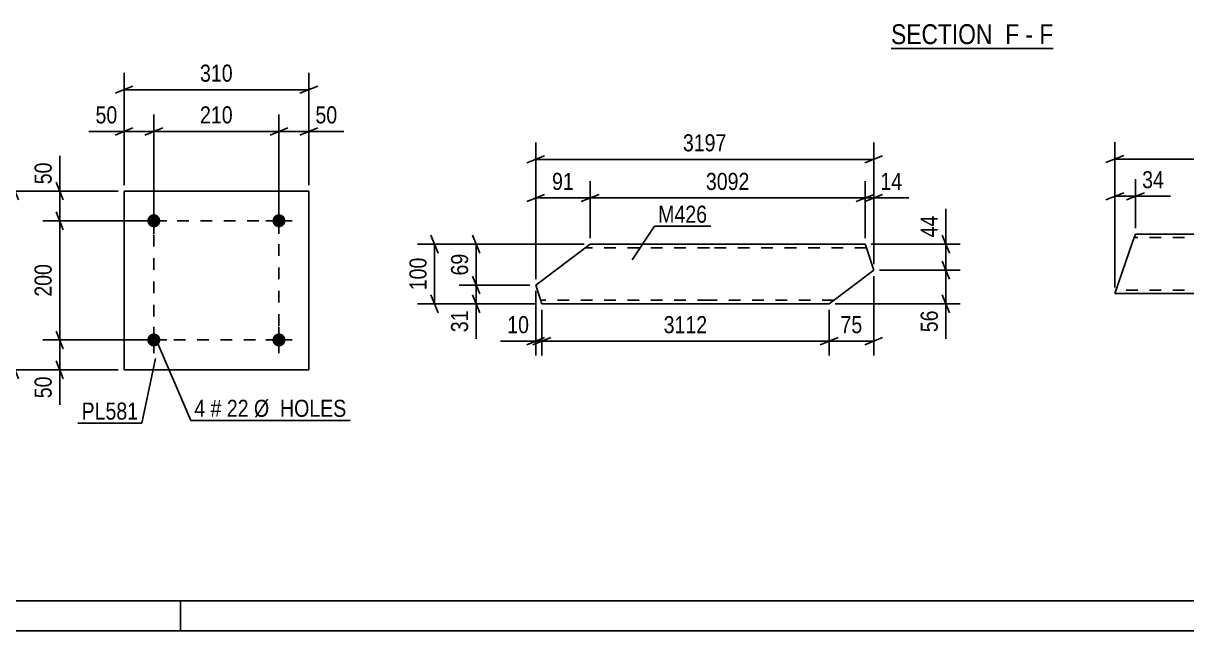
# Model space of a CAD drawing. Header units: millimetres. Extents: x 0 to 841, y 0 to 594.
# Drawn here: x 184.6 to 379.9, y 0 to 102 of the extents above; entities that cross this region are included whole.
import ezdxf

# ---------------------------------------------------------------- set-up
doc = ezdxf.new("R2010")
doc.units = ezdxf.units.MM
doc.linetypes.add('DXK_LINE_DOT2', pattern=[3.9198, 1.9599, -1.9599])
doc.styles.add('Arial Narrow', font='ARIALN.TTF', dxfattribs={"height": 0.2})

# ---------------------------------------------------------------- blocks, each defined once
blk = doc.blocks.new('Unknown-122573578-1135 - 10973')
at = {"color": 5, "linetype": 'Continuous'}
for p, q in [((5, 5), (836, 5)), ((211, 0), (211, 5)), ((0, 0), (841, 0))]:
    blk.add_line(p, q, dxfattribs=at)
blk = doc.blocks.new('Unknown-122573578-17 - 5373')
at = {"color": 6, "linetype": 'Continuous'}
blk.add_line((330.28, 97.7), (357.5, 97.7), dxfattribs=at)
at = {"color": 0, "linetype": 'Continuous'}
for points in [[(348.39, 98.45), (348.39, 101.95), (330.28, 101.95), (330.28, 98.45)], [(351.78, 98.45), (351.78, 101.95), (349.44, 101.95), (349.44, 98.45)], [(354.11, 98.45), (354.11, 101.95), (352.83, 101.95), (352.83, 98.45)], [(357.5, 98.45), (357.5, 101.95), (355.16, 101.95), (355.16, 98.45)]]:
    blk.add_wipeout(points, dxfattribs=at)
at = {"color": 7, "linetype": 'Continuous', "style": 'Arial Narrow'}
for s, p in [('SECTION ', (330.28, 98.45)), ('F', (349.44, 98.45)), ('F', (355.16, 98.45)), ('-', (352.83, 98.45))]:
    blk.add_text(s, height=3.34, dxfattribs=at).set_placement(p)
blk = doc.blocks.new('Part-122573578-6788 - 6782')
at = {"color": 2, "linetype": 'Continuous'}
for p, q in [((371.29, 66.58), (370.88, 65.38)), ((391.29, 66.58), (371.29, 66.58)), ((414.83, 66.58), (391.39, 66.58)), ((414.8, 66.49), (414.42, 65.38)), ((414.8, 66.49), (414.83, 66.58)), ((370.88, 65.38), (367.85, 56.58)), ((411.39, 56.58), (414.42, 65.38)), ((391.29, 56.58), (367.85, 56.58)), ((411.39, 56.58), (391.39, 56.58))]:
    blk.add_line(p, q, dxfattribs=at)
at = {"color": 7, "linetype": 'DXK_LINE_DOT2'}
for p, q in [((391.29, 65.98), (371.08, 65.98)), ((414.63, 65.98), (391.39, 65.98)), ((414.42, 65.38), (414.71, 66.23)), ((391.29, 57.18), (368.06, 57.18)), ((411.6, 57.18), (391.39, 57.18))]:
    blk.add_line(p, q, dxfattribs=at)
blk = doc.blocks.new('Part-122573578-6518 - 6512')
at = {"color": 2, "linetype": 'Continuous'}
for p, q in [((279.78, 64.88), (270.64, 58.02)), ((299.78, 64.88), (279.78, 64.88)), ((325.94, 64.88), (299.88, 64.88)), ((325.94, 64.88), (325.97, 64.79)), ((325.97, 64.79), (327.36, 60.5)), ((319.88, 54.88), (327.36, 60.5)), ((271.27, 56.08), (270.64, 58.02)), ((271.54, 55.23), (271.27, 56.08)), ((271.63, 54.97), (271.54, 55.23)), ((271.66, 54.88), (271.63, 54.97)), ((299.78, 54.88), (271.66, 54.88)), ((319.88, 54.88), (299.88, 54.88))]:
    blk.add_line(p, q, dxfattribs=at)
at = {"color": 7, "linetype": 'DXK_LINE_DOT2'}
for p, q in [((299.78, 64.28), (278.98, 64.28)), ((326.14, 64.28), (299.88, 64.28)), ((271.42, 55.62), (271.27, 56.08)), ((271.54, 55.23), (271.45, 55.53)), ((299.78, 55.48), (271.46, 55.48)), ((320.68, 55.48), (299.88, 55.48))]:
    blk.add_line(p, q, dxfattribs=at)
blk = doc.blocks.new('Part-122573578-1944 - 1928')
at = {"color": 2, "linetype": 'Continuous'}
for p, q in [((201.55, 43.8), (201.55, 73.8)), ((201.55, 73.8), (201.55, 73.8)), ((201.55, 73.8), (232.55, 73.8)), ((232.55, 73.8), (232.55, 43.8)), ((201.55, 43.8), (201.55, 43.8)), ((232.55, 43.8), (201.55, 43.8))]:
    blk.add_line(p, q, dxfattribs=at)
at = {"color": 7, "linetype": 'DXK_LINE_DOT2'}
for p, q in [((201.55, 73.8), (201.55, 43.8)), ((201.55, 73.8), (201.55, 73.8)), ((232.55, 43.8), (232.55, 73.8)), ((201.55, 43.8), (201.55, 43.8))]:
    blk.add_line(p, q, dxfattribs=at)
blk = doc.blocks.new('Bolt-122573578-1977 - 1928')
at = {"linetype": 'Continuous'}
for points in [[(205.45, 48.8), (205.47, 49.03), (205.54, 49.25), (205.66, 49.45), (205.81, 49.62), (206, 49.76), (206.21, 49.85), (206.43, 49.9), (206.66, 49.9), (206.89, 49.85), (207.1, 49.76), (207.28, 49.62), (207.44, 49.45), (207.55, 49.25), (207.62, 49.03), (207.65, 48.8), (207.62, 48.58), (207.55, 48.36), (207.44, 48.16), (207.28, 47.99), (207.1, 47.85), (206.89, 47.76), (206.66, 47.71), (206.43, 47.71), (206.21, 47.76), (206, 47.85), (205.81, 47.99), (205.66, 48.16), (205.54, 48.36), (205.47, 48.58)], [(226.45, 48.8), (226.47, 49.03), (226.54, 49.25), (226.66, 49.45), (226.81, 49.62), (227, 49.76), (227.21, 49.85), (227.43, 49.9), (227.66, 49.9), (227.89, 49.85), (228.1, 49.76), (228.28, 49.62), (228.44, 49.45), (228.55, 49.25), (228.62, 49.03), (228.65, 48.8), (228.62, 48.58), (228.55, 48.36), (228.44, 48.16), (228.28, 47.99), (228.1, 47.85), (227.89, 47.76), (227.66, 47.71), (227.43, 47.71), (227.21, 47.76), (227, 47.85), (226.81, 47.99), (226.66, 48.16), (226.54, 48.36), (226.47, 48.58)]]:
    blk.add_hatch(color=1, dxfattribs=at).paths.add_polyline_path(points)
at = {"color": 1, "linetype": 'Continuous'}
for p, q in [((206.55, 51), (206.55, 46.6)), ((227.55, 51), (227.55, 46.6)), ((204.35, 48.8), (208.75, 48.8)), ((225.35, 48.8), (229.75, 48.8))]:
    blk.add_line(p, q, dxfattribs=at)
blk = doc.blocks.new('Bolt-122573578-1982 - 1928')
at = {"linetype": 'Continuous'}
for points in [[(205.45, 68.8), (205.47, 69.03), (205.54, 69.25), (205.66, 69.45), (205.81, 69.62), (206, 69.76), (206.21, 69.85), (206.43, 69.9), (206.66, 69.9), (206.89, 69.85), (207.1, 69.76), (207.28, 69.62), (207.44, 69.45), (207.55, 69.25), (207.62, 69.03), (207.65, 68.8), (207.62, 68.58), (207.55, 68.36), (207.44, 68.16), (207.28, 67.99), (207.1, 67.85), (206.89, 67.76), (206.66, 67.71), (206.43, 67.71), (206.21, 67.76), (206, 67.85), (205.81, 67.99), (205.66, 68.16), (205.54, 68.36), (205.47, 68.58)], [(226.45, 68.8), (226.47, 69.03), (226.54, 69.25), (226.66, 69.45), (226.81, 69.62), (227, 69.76), (227.21, 69.85), (227.43, 69.9), (227.66, 69.9), (227.89, 69.85), (228.1, 69.76), (228.28, 69.62), (228.44, 69.45), (228.55, 69.25), (228.62, 69.03), (228.65, 68.8), (228.62, 68.58), (228.55, 68.36), (228.44, 68.16), (228.28, 67.99), (228.1, 67.85), (227.89, 67.76), (227.66, 67.71), (227.43, 67.71), (227.21, 67.76), (227, 67.85), (226.81, 67.99), (226.66, 68.16), (226.54, 68.36), (226.47, 68.58)]]:
    blk.add_hatch(color=1, dxfattribs=at).paths.add_polyline_path(points)
at = {"color": 1, "linetype": 'Continuous'}
for p, q in [((206.55, 71), (206.55, 66.6)), ((227.55, 71), (227.55, 66.6)), ((204.35, 68.8), (208.75, 68.8)), ((225.35, 68.8), (229.75, 68.8))]:
    blk.add_line(p, q, dxfattribs=at)
blk = doc.blocks.new('Rectangle-122573578-2092 - 1928')
at = {"color": 1, "linetype": 'DXK_LINE_DOT2'}
blk.add_lwpolyline([(206.55, 68.8), (227.55, 68.8), (227.55, 48.8), (206.55, 48.8), (206.55, 68.8)], close=True, dxfattribs=at)
blk = doc.blocks.new('StraightDimension-122573578-6791 - 6782')
at = {"color": 7, "linetype": 'Continuous'}
for p, q in [((367.85, 57.58), (367.85, 75.77)), ((371.29, 67.58), (371.29, 75.77)), ((366.35, 72.32), (369.35, 73.52)), ((367.85, 72.92), (371.29, 72.92)), ((372.79, 73.52), (369.79, 72.32))]:
    blk.add_line(p, q, dxfattribs=at)
at = {"color": 0}
blk.add_wipeout([(376.67, 73.67), (376.67, 77.87), (371.82, 77.87), (371.82, 73.67)], dxfattribs=at)
at = {"color": 7, "linetype": 'Continuous'}
blk.add_line((371.29, 72.92), (377.2, 72.92), dxfattribs=at)
blk.add_line((371.29, 72.92), (377.2, 72.92), dxfattribs=at)
at = {"color": 3, "style": 'Arial Narrow'}
blk.add_text('34', height=2.863, dxfattribs=at).set_placement((372.42, 74.27))
blk = doc.blocks.new('StraightDimension-122573578-6819 - 6782')
at = {"color": 7, "linetype": 'Continuous'}
for p, q in [((367.85, 57.58), (367.85, 82.01)), ((414.83, 67.58), (414.83, 82.01)), ((369.35, 79.76), (366.35, 78.56)), ((367.85, 79.16), (414.83, 79.16)), ((413.33, 78.56), (416.33, 79.76))]:
    blk.add_line(p, q, dxfattribs=at)
at = {"color": 0}
blk.add_wipeout([(395.6, 79.91), (395.6, 84.11), (387.09, 84.11), (387.09, 79.91)], dxfattribs=at)
at = {"color": 3, "style": 'Arial Narrow'}
blk.add_text('3260', height=2.863, dxfattribs=at).set_placement((387.69, 80.51))
blk = doc.blocks.new('StraightDimension-122573578-6538 - 6512')
at = {"color": 7, "linetype": 'Continuous'}
for p, q in [((279.78, 65.88), (279.78, 75.48)), ((325.94, 65.88), (325.94, 75.48)), ((281.28, 73.23), (278.28, 72.03)), ((279.78, 72.63), (325.94, 72.63)), ((324.44, 72.03), (327.44, 73.23))]:
    blk.add_line(p, q, dxfattribs=at)
at = {"color": 0}
blk.add_wipeout([(307.12, 73.38), (307.12, 77.58), (298.6, 77.58), (298.6, 73.38)], dxfattribs=at)
at = {"color": 3, "style": 'Arial Narrow'}
blk.add_text('3092', height=2.863, dxfattribs=at).set_placement((299.2, 73.98))
blk = doc.blocks.new('StraightDimension-122573578-6521 - 6512')
at = {"color": 7, "linetype": 'Continuous'}
for p, q in [((325.94, 65.88), (325.94, 75.48)), ((327.36, 61.5), (327.36, 75.48)), ((324.44, 72.03), (327.44, 73.23)), ((328.86, 73.23), (325.86, 72.03)), ((325.94, 72.63), (327.36, 72.63))]:
    blk.add_line(p, q, dxfattribs=at)
at = {"color": 0}
blk.add_wipeout([(332.74, 73.38), (332.74, 77.58), (327.88, 77.58), (327.88, 73.38)], dxfattribs=at)
at = {"color": 7, "linetype": 'Continuous'}
blk.add_line((327.36, 72.63), (333.26, 72.63), dxfattribs=at)
blk.add_line((327.36, 72.63), (333.26, 72.63), dxfattribs=at)
at = {"color": 3, "style": 'Arial Narrow'}
blk.add_text('14', height=2.863, dxfattribs=at).set_placement((328.48, 73.98))
blk = doc.blocks.new('StraightDimension-122573578-6563 - 6512')
at = {"color": 7, "linetype": 'Continuous'}
for p, q in [((270.64, 59.02), (270.64, 75.48)), ((279.78, 65.88), (279.78, 75.48)), ((269.14, 72.03), (272.14, 73.23)), ((270.64, 72.63), (279.78, 72.63)), ((281.28, 73.23), (278.28, 72.03))]:
    blk.add_line(p, q, dxfattribs=at)
at = {"color": 0}
blk.add_wipeout([(277.64, 73.38), (277.64, 77.58), (272.78, 77.58), (272.78, 73.38)], dxfattribs=at)
at = {"color": 3, "style": 'Arial Narrow'}
blk.add_text('91', height=2.863, dxfattribs=at).set_placement((273.38, 73.98))
blk = doc.blocks.new('StraightDimension-122573578-6756 - 6512')
at = {"color": 7, "linetype": 'Continuous'}
for p, q in [((338.86, 62), (340.06, 59)), ((328.36, 60.5), (341.86, 60.5)), ((339.46, 54.88), (339.46, 60.5)), ((320.88, 54.88), (341.86, 54.88)), ((340.06, 53.38), (338.86, 56.38))]:
    blk.add_line(p, q, dxfattribs=at)
at = {"color": 0}
blk.add_wipeout([(338.71, 54.36), (334.51, 54.36), (334.51, 49.5), (338.71, 49.5)], dxfattribs=at)
at = {"color": 7, "linetype": 'Continuous'}
blk.add_line((339.46, 54.88), (339.46, 48.97), dxfattribs=at)
blk.add_line((339.46, 54.88), (339.46, 48.97), dxfattribs=at)
at = {"color": 3, "style": 'Arial Narrow'}
blk.add_text('56', height=2.863, rotation=90.0002, dxfattribs=at).set_placement((338.11, 50.1))
blk = doc.blocks.new('StraightDimension-122573578-6581 - 6512')
at = {"color": 7, "linetype": 'Continuous'}
for p, q in [((270.64, 59.02), (270.64, 81.96)), ((327.36, 61.5), (327.36, 81.96)), ((272.14, 79.71), (269.14, 78.51)), ((270.64, 79.11), (327.36, 79.11)), ((325.86, 78.51), (328.86, 79.71))]:
    blk.add_line(p, q, dxfattribs=at)
at = {"color": 0}
blk.add_wipeout([(303.26, 79.86), (303.26, 84.06), (294.74, 84.06), (294.74, 79.86)], dxfattribs=at)
at = {"color": 3, "style": 'Arial Narrow'}
blk.add_text('3197', height=2.863, dxfattribs=at).set_placement((295.34, 80.46))
blk = doc.blocks.new('StraightDimension-122573578-6616 - 6512')
at = {"color": 7, "linetype": 'Continuous'}
for p, q in [((260.04, 59.52), (261.24, 56.52)), ((269.64, 58.02), (257.79, 58.02)), ((260.64, 54.88), (260.64, 58.02)), ((270.66, 54.88), (257.79, 54.88)), ((261.24, 53.38), (260.04, 56.38))]:
    blk.add_line(p, q, dxfattribs=at)
at = {"color": 0}
blk.add_wipeout([(259.89, 54.36), (255.69, 54.36), (255.69, 49.5), (259.89, 49.5)], dxfattribs=at)
at = {"color": 7, "linetype": 'Continuous'}
blk.add_line((260.64, 54.88), (260.64, 48.98), dxfattribs=at)
blk.add_line((260.64, 54.88), (260.64, 48.98), dxfattribs=at)
at = {"color": 3, "style": 'Arial Narrow'}
blk.add_text('31', height=2.863, rotation=90.0002, dxfattribs=at).set_placement((259.29, 50.1))
blk = doc.blocks.new('StraightDimension-122573578-6673 - 6512')
at = {"color": 7, "linetype": 'Continuous'}
for p, q in [((270.64, 57.02), (270.64, 46.19)), ((271.66, 53.88), (271.66, 46.19)), ((269.14, 47.99), (272.14, 49.19)), ((273.16, 49.19), (270.16, 47.99)), ((270.64, 48.59), (271.66, 48.59))]:
    blk.add_line(p, q, dxfattribs=at)
at = {"color": 0}
blk.add_wipeout([(270.12, 49.34), (270.12, 53.54), (265.26, 53.54), (265.26, 49.34)], dxfattribs=at)
at = {"color": 7, "linetype": 'Continuous'}
blk.add_line((270.64, 48.59), (264.74, 48.59), dxfattribs=at)
blk.add_line((270.64, 48.59), (264.74, 48.59), dxfattribs=at)
at = {"color": 3, "style": 'Arial Narrow'}
blk.add_text('10', height=2.863, dxfattribs=at).set_placement((265.86, 49.94))
blk = doc.blocks.new('StraightDimension-122573578-6592 - 6512')
at = {"color": 7, "linetype": 'Continuous'}
for p, q in [((278.78, 64.88), (257.79, 64.88)), ((260.04, 66.38), (261.24, 63.38)), ((260.64, 58.02), (260.64, 64.88)), ((261.24, 56.52), (260.04, 59.52)), ((269.64, 58.02), (257.79, 58.02))]:
    blk.add_line(p, q, dxfattribs=at)
at = {"color": 0}
blk.add_wipeout([(259.89, 63.88), (255.69, 63.88), (255.69, 59.02), (259.89, 59.02)], dxfattribs=at)
at = {"color": 3, "style": 'Arial Narrow'}
blk.add_text('69', height=2.863, rotation=90.0002, dxfattribs=at).set_placement((259.29, 59.62))
blk = doc.blocks.new('StraightDimension-122573578-6641 - 6512')
at = {"color": 7, "linetype": 'Continuous'}
for p, q in [((278.78, 64.88), (250.81, 64.88)), ((253.06, 66.38), (254.26, 63.38)), ((253.66, 54.88), (253.66, 64.88)), ((270.66, 54.88), (250.81, 54.88)), ((254.26, 53.38), (253.06, 56.38))]:
    blk.add_line(p, q, dxfattribs=at)
at = {"color": 0}
blk.add_wipeout([(252.91, 63.22), (248.71, 63.22), (248.71, 56.54), (252.91, 56.54)], dxfattribs=at)
at = {"color": 3, "style": 'Arial Narrow'}
blk.add_text('100', height=2.863, rotation=90.0002, dxfattribs=at).set_placement((252.31, 57.14))
blk = doc.blocks.new('StraightDimension-122573578-6690 - 6512')
at = {"color": 7, "linetype": 'Continuous'}
for p, q in [((271.66, 53.88), (271.66, 46.19)), ((319.88, 53.88), (319.88, 46.19)), ((273.16, 49.19), (270.16, 47.99)), ((318.38, 47.99), (321.38, 49.19)), ((271.66, 48.59), (319.88, 48.59))]:
    blk.add_line(p, q, dxfattribs=at)
at = {"color": 0}
blk.add_wipeout([(300.02, 49.34), (300.02, 53.54), (291.51, 53.54), (291.51, 49.34)], dxfattribs=at)
at = {"color": 3, "style": 'Arial Narrow'}
blk.add_text('3112', height=2.863, dxfattribs=at).set_placement((292.11, 49.94))
blk = doc.blocks.new('StraightDimension-122573578-6714 - 6512')
at = {"color": 7, "linetype": 'Continuous'}
for p, q in [((327.36, 59.5), (327.36, 46.19)), ((319.88, 53.88), (319.88, 46.19)), ((318.38, 47.99), (321.38, 49.19)), ((328.86, 49.19), (325.86, 47.99)), ((319.88, 48.59), (327.36, 48.59))]:
    blk.add_line(p, q, dxfattribs=at)
at = {"color": 0}
blk.add_wipeout([(326.05, 49.34), (326.05, 53.54), (321.19, 53.54), (321.19, 49.34)], dxfattribs=at)
at = {"color": 3, "style": 'Arial Narrow'}
blk.add_text('75', height=2.863, dxfattribs=at).set_placement((321.79, 49.94))
blk = doc.blocks.new('StraightDimension-122573578-6732 - 6512')
at = {"color": 7, "linetype": 'Continuous'}
for p, q in [((326.94, 64.88), (341.86, 64.88)), ((338.86, 66.38), (340.06, 63.38)), ((339.46, 60.5), (339.46, 64.88)), ((340.06, 59), (338.86, 62)), ((328.36, 60.5), (341.86, 60.5))]:
    blk.add_line(p, q, dxfattribs=at)
at = {"color": 0}
blk.add_wipeout([(338.71, 70.26), (334.51, 70.26), (334.51, 65.41), (338.71, 65.41)], dxfattribs=at)
at = {"color": 7, "linetype": 'Continuous'}
blk.add_line((339.46, 64.88), (339.46, 70.79), dxfattribs=at)
blk.add_line((339.46, 64.88), (339.46, 70.79), dxfattribs=at)
at = {"color": 3, "style": 'Arial Narrow'}
blk.add_text('44', height=2.863, rotation=90.0002, dxfattribs=at).set_placement((338.11, 66.01))
blk = doc.blocks.new('StraightDimension-122573578-1985 - 1928')
at = {"color": 7, "linetype": 'Continuous'}
for p, q in [((227.55, 69.8), (227.55, 86.65)), ((232.55, 74.8), (232.55, 86.65)), ((226.05, 83.2), (229.05, 84.4)), ((234.05, 84.4), (231.05, 83.2)), ((227.55, 83.8), (232.55, 83.8))]:
    blk.add_line(p, q, dxfattribs=at)
at = {"color": 0}
blk.add_wipeout([(237.93, 84.55), (237.93, 88.75), (233.07, 88.75), (233.07, 84.55)], dxfattribs=at)
at = {"color": 7, "linetype": 'Continuous'}
blk.add_line((232.55, 83.8), (238.45, 83.8), dxfattribs=at)
blk.add_line((232.55, 83.8), (238.45, 83.8), dxfattribs=at)
at = {"color": 3, "style": 'Arial Narrow'}
blk.add_text('50', height=2.863, dxfattribs=at).set_placement((233.67, 85.15))
blk = doc.blocks.new('StraightDimension-122573578-2041 - 1928')
at = {"color": 7, "linetype": 'Continuous'}
for p, q in [((191.35, 67.3), (190.15, 70.3)), ((205.55, 68.8), (187.9, 68.8)), ((190.75, 48.8), (190.75, 68.8)), ((190.15, 50.3), (191.35, 47.3)), ((205.55, 48.8), (187.9, 48.8))]:
    blk.add_line(p, q, dxfattribs=at)
at = {"color": 0}
blk.add_wipeout([(190, 62.15), (185.8, 62.15), (185.8, 55.46), (190, 55.46)], dxfattribs=at)
at = {"color": 3, "style": 'Arial Narrow'}
blk.add_text('200', height=2.863, rotation=90.0002, dxfattribs=at).set_placement((189.4, 56.06))
blk = doc.blocks.new('StraightDimension-122573578-1998 - 1928')
at = {"color": 7, "linetype": 'Continuous'}
for p, q in [((206.55, 69.8), (206.55, 86.65)), ((227.55, 69.8), (227.55, 86.65)), ((208.05, 84.4), (205.05, 83.2)), ((226.05, 83.2), (229.05, 84.4)), ((206.55, 83.8), (227.55, 83.8))]:
    blk.add_line(p, q, dxfattribs=at)
at = {"color": 0}
blk.add_wipeout([(220.39, 84.55), (220.39, 88.75), (213.7, 88.75), (213.7, 84.55)], dxfattribs=at)
at = {"color": 3, "style": 'Arial Narrow'}
blk.add_text('210', height=2.863, dxfattribs=at).set_placement((214.3, 85.15))
blk = doc.blocks.new('StraightDimension-122573578-2014 - 1928')
at = {"color": 7, "linetype": 'Continuous'}
for p, q in [((201.55, 74.8), (201.55, 86.65)), ((206.55, 69.8), (206.55, 86.65)), ((200.05, 83.2), (203.05, 84.4)), ((208.05, 84.4), (205.05, 83.2)), ((201.55, 83.8), (206.55, 83.8))]:
    blk.add_line(p, q, dxfattribs=at)
at = {"color": 0}
blk.add_wipeout([(201.02, 84.55), (201.02, 88.75), (196.16, 88.75), (196.16, 84.55)], dxfattribs=at)
at = {"color": 7, "linetype": 'Continuous'}
blk.add_line((201.55, 83.8), (195.64, 83.8), dxfattribs=at)
blk.add_line((201.55, 83.8), (195.64, 83.8), dxfattribs=at)
at = {"color": 3, "style": 'Arial Narrow'}
blk.add_text('50', height=2.863, dxfattribs=at).set_placement((196.76, 85.15))
blk = doc.blocks.new('StraightDimension-122573578-2057 - 1928')
at = {"color": 7, "linetype": 'Continuous'}
for p, q in [((190.15, 75.3), (191.35, 72.3)), ((200.55, 73.8), (187.9, 73.8)), ((190.75, 68.8), (190.75, 73.8)), ((191.35, 67.3), (190.15, 70.3)), ((205.55, 68.8), (187.9, 68.8))]:
    blk.add_line(p, q, dxfattribs=at)
at = {"color": 0}
blk.add_wipeout([(190, 79.18), (185.8, 79.18), (185.8, 74.33), (190, 74.33)], dxfattribs=at)
at = {"color": 7, "linetype": 'Continuous'}
blk.add_line((190.75, 73.8), (190.75, 79.71), dxfattribs=at)
blk.add_line((190.75, 73.8), (190.75, 79.71), dxfattribs=at)
at = {"color": 3, "style": 'Arial Narrow'}
blk.add_text('50', height=2.863, rotation=90.0002, dxfattribs=at).set_placement((189.4, 74.93))
blk = doc.blocks.new('StraightDimension-122573578-2028 - 1928')
at = {"color": 7, "linetype": 'Continuous'}
for p, q in [((190.15, 50.3), (191.35, 47.3)), ((205.55, 48.8), (187.9, 48.8)), ((190.75, 43.8), (190.75, 48.8)), ((191.35, 42.3), (190.15, 45.3)), ((200.55, 43.8), (187.9, 43.8))]:
    blk.add_line(p, q, dxfattribs=at)
at = {"color": 0}
blk.add_wipeout([(190, 43.28), (185.8, 43.28), (185.8, 38.42), (190, 38.42)], dxfattribs=at)
at = {"color": 7, "linetype": 'Continuous'}
blk.add_line((190.75, 43.8), (190.75, 37.9), dxfattribs=at)
blk.add_line((190.75, 43.8), (190.75, 37.9), dxfattribs=at)
at = {"color": 3, "style": 'Arial Narrow'}
blk.add_text('50', height=2.863, rotation=90.0002, dxfattribs=at).set_placement((189.4, 39.02))
blk = doc.blocks.new('StraightDimension-122573578-2071 - 1928')
at = {"color": 7, "linetype": 'Continuous'}
for p, q in [((183.85, 72.3), (182.65, 75.3)), ((200.55, 73.8), (180.4, 73.8)), ((183.25, 43.8), (183.25, 73.8)), ((182.65, 45.3), (183.85, 42.3)), ((200.55, 43.8), (180.4, 43.8))]:
    blk.add_line(p, q, dxfattribs=at)
at = {"color": 0}
blk.add_wipeout([(182.5, 62.15), (178.3, 62.15), (178.3, 55.46), (182.5, 55.46)], dxfattribs=at)
at = {"color": 3, "style": 'Arial Narrow'}
blk.add_text('300', height=2.863, rotation=90.0002, dxfattribs=at).set_placement((181.9, 56.06))
blk = doc.blocks.new('StraightDimension-122573578-2082 - 1928')
at = {"color": 7, "linetype": 'Continuous'}
for p, q in [((201.55, 74.8), (201.55, 93.65)), ((232.55, 74.8), (232.55, 93.65)), ((203.05, 91.4), (200.05, 90.2)), ((201.55, 90.8), (232.55, 90.8)), ((231.05, 90.2), (234.05, 91.4))]:
    blk.add_line(p, q, dxfattribs=at)
at = {"color": 0}
blk.add_wipeout([(220.39, 91.55), (220.39, 95.75), (213.7, 95.75), (213.7, 91.55)], dxfattribs=at)
at = {"color": 3, "style": 'Arial Narrow'}
blk.add_text('310', height=2.863, dxfattribs=at).set_placement((214.3, 92.15))
blk = doc.blocks.new('Mark-122573578-6514 - 6512')
at = {"color": 0}
blk.add_wipeout([(299.42, 68.48), (299.42, 71.48), (291.19, 71.48), (291.19, 68.48)], dxfattribs=at)
blk.add_wipeout([(299.42, 68.48), (299.42, 71.48), (291.19, 71.48), (291.19, 68.48)], dxfattribs=at)
at = {"color": 30, "linetype": 'Continuous'}
for p, q in [((286.8, 62.24), (290.59, 67.88)), ((290.59, 67.88), (300.02, 67.88))]:
    blk.add_line(p, q, dxfattribs=at)
at = {"color": 3, "style": 'Arial Narrow'}
blk.add_text('M426', height=2.863, dxfattribs=at).set_placement((291.19, 68.48))
blk = doc.blocks.new('Mark-122573578-1940 - 1928')
at = {"color": 0}
blk.add_wipeout([(203.92, 35.43), (203.92, 38.43), (194.42, 38.43), (194.42, 35.43)], dxfattribs=at)
blk.add_wipeout([(203.92, 35.43), (203.92, 38.43), (194.42, 38.43), (194.42, 35.43)], dxfattribs=at)
at = {"color": 30, "linetype": 'Continuous'}
for p in [(206.85, 45.69), (193.82, 34.83)]:
    blk.add_line(p, (204.52, 34.83), dxfattribs=at)
at = {"color": 3, "style": 'Arial Narrow'}
blk.add_text('PL581', height=2.863, dxfattribs=at).set_placement((194.42, 35.43))
blk = doc.blocks.new('MarkSet-122573578-2140 - 1928')
at = {"color": 0}
blk.add_wipeout([(215.17, 35.9), (215.17, 38.9), (213.34, 38.9), (213.34, 35.9)], dxfattribs=at)
blk.add_wipeout([(215.17, 35.9), (215.17, 38.9), (213.34, 38.9), (213.34, 35.9)], dxfattribs=at)
at = {"color": 7, "linetype": 'Continuous'}
blk.add_line((206.82, 49.08), (212.74, 35.3), dxfattribs=at)
at = {"color": 3, "style": 'Arial Narrow'}
blk.add_text('4', height=2.86, dxfattribs=at).set_placement((213.34, 35.9))
at = {"color": 0}
blk.add_wipeout([(217.9, 35.9), (217.9, 38.9), (216.07, 38.9), (216.07, 35.9)], dxfattribs=at)
blk.add_wipeout([(217.9, 35.9), (217.9, 38.9), (216.07, 38.9), (216.07, 35.9)], dxfattribs=at)
blk.add_wipeout([(222.45, 35.9), (222.45, 38.9), (218.8, 38.9), (218.8, 35.9)], dxfattribs=at)
blk.add_wipeout([(222.45, 35.9), (222.45, 38.9), (218.8, 38.9), (218.8, 35.9)], dxfattribs=at)
at = {"color": 3, "style": 'Arial Narrow'}
for s, height, p in [('#', 2.86, (216.07, 35.9)), ('22', 2.863, (218.8, 35.9))]:
    blk.add_text(s, height=height, dxfattribs=at).set_placement(p)
at = {"color": 0}
blk.add_wipeout([(238.88, 35.9), (238.88, 38.9), (223.35, 38.9), (223.35, 35.9)], dxfattribs=at)
blk.add_wipeout([(238.88, 35.9), (238.88, 38.9), (223.35, 38.9), (223.35, 35.9)], dxfattribs=at)
at = {"color": 7, "linetype": 'Continuous'}
blk.add_line((212.74, 35.3), (239.48, 35.3), dxfattribs=at)
at = {"color": 3, "style": 'Arial Narrow'}
blk.add_text('Ø  HOLES', height=2.863, dxfattribs=at).set_placement((223.35, 35.9))

msp = doc.modelspace()

# ---------------------------------------------------------------- block references
for name in ['Unknown-122573578-1135 - 10973', 'Part-122573578-1944 - 1928', 'Bolt-122573578-1982 - 1928', 'Rectangle-122573578-2092 - 1928', 'Part-122573578-6788 - 6782', 'Part-122573578-6518 - 6512', 'Bolt-122573578-1977 - 1928']:
    msp.add_blockref(name, (0, 0))

# ---------------------------------------------------------------- next in the draw order: block references
for name in ['Unknown-122573578-17 - 5373', 'StraightDimension-122573578-1985 - 1928', 'StraightDimension-122573578-6538 - 6512', 'StraightDimension-122573578-6791 - 6782', 'StraightDimension-122573578-2041 - 1928']:
    msp.add_blockref(name, (0, 0))

# ---------------------------------------------------------------- next in the draw order: block references
for name in ['StraightDimension-122573578-1998 - 1928', 'StraightDimension-122573578-6819 - 6782', 'StraightDimension-122573578-6563 - 6512', 'StraightDimension-122573578-6521 - 6512', 'StraightDimension-122573578-2028 - 1928']:
    msp.add_blockref(name, (0, 0))

# ---------------------------------------------------------------- next in the draw order: block references
for name in ['StraightDimension-122573578-2014 - 1928', 'StraightDimension-122573578-6756 - 6512']:
    msp.add_blockref(name, (0, 0))

# ---------------------------------------------------------------- next in the draw order: block references
for name in ['StraightDimension-122573578-6581 - 6512', 'StraightDimension-122573578-2057 - 1928']:
    msp.add_blockref(name, (0, 0))

# ---------------------------------------------------------------- next in the draw order: block references
for name in ['StraightDimension-122573578-2071 - 1928', 'Mark-122573578-6514 - 6512', 'StraightDimension-122573578-6616 - 6512']:
    msp.add_blockref(name, (0, 0))

# ---------------------------------------------------------------- next in the draw order: block references
for name in ['StraightDimension-122573578-2082 - 1928', 'StraightDimension-122573578-6673 - 6512', 'Mark-122573578-1940 - 1928']:
    msp.add_blockref(name, (0, 0))

# ---------------------------------------------------------------- next in the draw order: block references
for name in ['StraightDimension-122573578-6592 - 6512', 'MarkSet-122573578-2140 - 1928']:
    msp.add_blockref(name, (0, 0))

# ---------------------------------------------------------------- next in the draw order: block references
msp.add_blockref('StraightDimension-122573578-6641 - 6512', (0, 0))

# ---------------------------------------------------------------- next in the draw order: block references
msp.add_blockref('StraightDimension-122573578-6690 - 6512', (0, 0))

# ---------------------------------------------------------------- next in the draw order: block references
msp.add_blockref('StraightDimension-122573578-6714 - 6512', (0, 0))

# ---------------------------------------------------------------- next in the draw order: block references
msp.add_blockref('StraightDimension-122573578-6732 - 6512', (0, 0))

doc.saveas('drawing.dxf')
